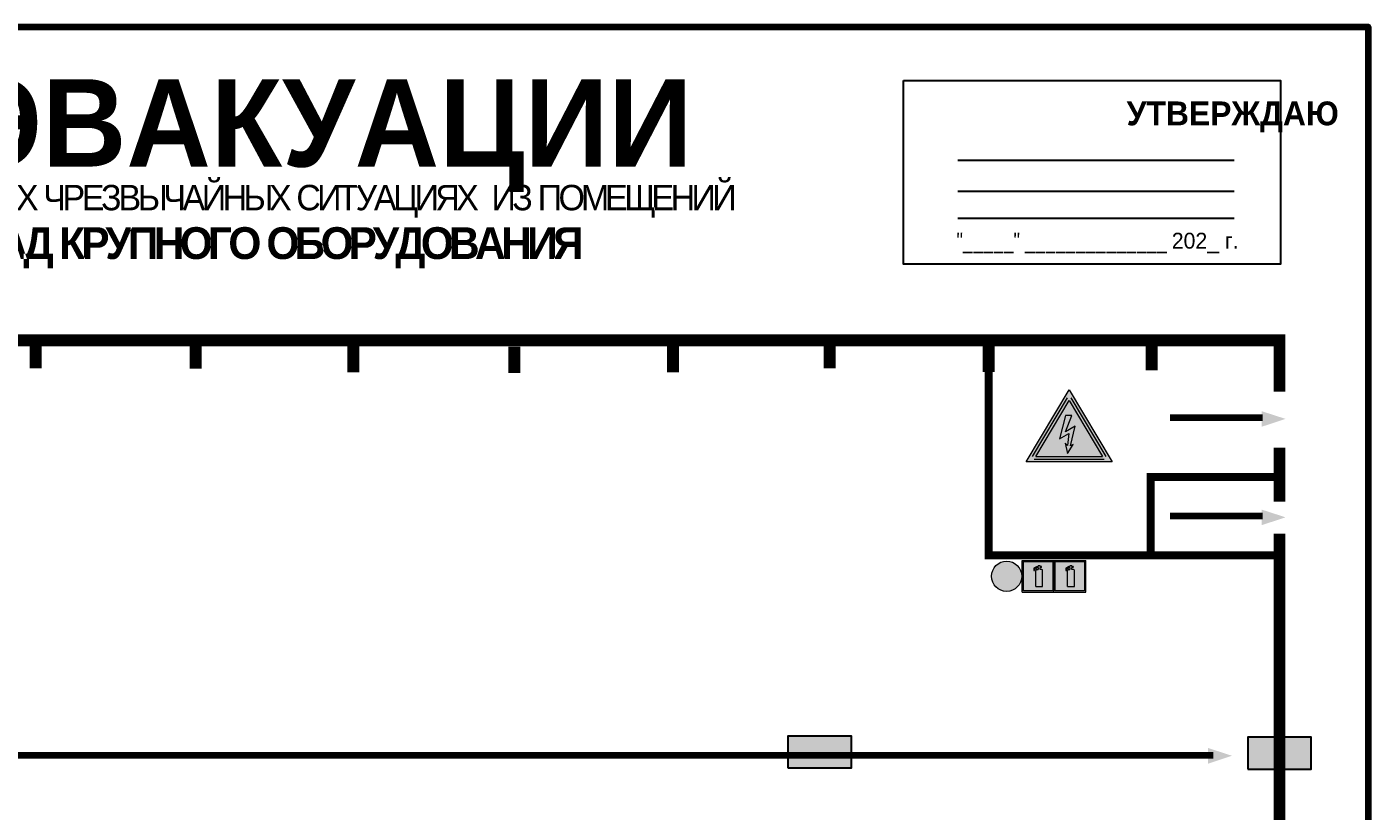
# Model space of a CAD drawing. Header units: millimetres. Extents: x 13810 to 67229, y 12374 to 21950.
# Drawn here: x 35170.6 to 35508.4, y 20075.5 to 20273 of the extents above; entities that cross this region are included whole.
import ezdxf

# ---------------------------------------------------------------- set-up
doc = ezdxf.new("R2010")
doc.units = ezdxf.units.MM
doc.layers.add('План_Штампы', color=7, linetype='Continuous')
doc.styles.add('обычный', font='arial.ttf')

# ---------------------------------------------------------------- blocks, each defined once
blk = doc.blocks.new('A$C3AD82952')
at = {"true_color": 0xf5f5ff}
h = blk.add_hatch(color=7, dxfattribs=at)
h.dxf.hatch_style = 1
h.paths.add_polyline_path([(8.21, 8.73, 0.414214), (7.89, 9.05), (7.22, 9.05), (7.22, 9.92), (7.59, 9.92, 1), (7.57, 10.36), (7.22, 10.36), (7.22, 10.6), (6.43, 10.6), (6.43, 10.36), (6.01, 10.36), (4.74, 9.59), (4.74, 8.69), (4.98, 8.73), (4.98, 9.26), (6.12, 9.91), (6.43, 9.91), (6.43, 9.05), (5.76, 9.05, 0.414214), (5.44, 8.73), (5.44, 2.2), (8.21, 2.2)], flags=0)
h.paths.add_polyline_path([(12.8, 12.8), (0, 12.8), (0, 0), (12.8, 0)])
h.paths.add_polyline_path([(0.51, 12.29), (12.29, 12.29), (12.29, 0.51), (0.51, 0.51)], flags=16)
h.paths.add_polyline_path([(4.74, 9.59), (6.01, 10.36), (6.43, 10.36), (6.43, 10.6), (7.22, 10.6), (7.22, 10.36), (7.59, 10.36, -0.94586), (7.59, 9.92), (7.22, 9.92), (7.22, 9.05), (7.89, 9.05, -0.414214), (8.21, 8.73), (8.21, 2.2), (5.44, 2.2), (5.44, 8.73, -0.414214), (5.76, 9.05), (6.43, 9.05), (6.43, 9.91), (6.12, 9.91), (4.98, 9.26), (4.98, 8.73), (4.74, 8.69)], flags=0)
h = blk.add_hatch(color=242)
h.dxf.hatch_style = 1
h.paths.add_polyline_path([(12.29, 12.29), (0.51, 12.29), (0.51, 0.51), (12.29, 0.51)])
h.paths.add_polyline_path([(4.74, 8.69), (4.74, 9.59), (6.01, 10.36), (6.43, 10.36), (6.43, 10.6), (7.22, 10.6), (7.22, 10.36), (7.59, 10.36, -0.94586), (7.59, 9.92), (7.22, 9.92), (7.22, 9.05), (7.89, 9.05, -0.414214), (8.21, 8.73), (8.21, 2.2), (5.44, 2.2), (5.44, 8.73, -0.414214), (5.76, 9.05), (6.43, 9.05), (6.43, 9.91), (6.12, 9.91), (4.98, 9.26), (4.98, 8.73)], flags=16)
h = blk.add_hatch(color=7, dxfattribs=at)
h.dxf.hatch_style = 1
h.paths.add_polyline_path([(8.21, 8.73, 0.414214), (7.89, 9.05), (7.22, 9.05), (7.22, 9.92), (7.59, 9.92, 1), (7.57, 10.36), (7.22, 10.36), (7.22, 10.6), (6.43, 10.6), (6.43, 10.36), (6.01, 10.36), (4.74, 9.59), (4.74, 8.69), (4.98, 8.73), (4.98, 9.26), (6.12, 9.91), (6.43, 9.91), (6.43, 9.05), (5.76, 9.05, 0.414214), (5.44, 8.73), (5.44, 2.2), (8.21, 2.2)])
at = {"color": 242, "lineweight": 5}
for p, q in [((0, 0), (0, 12.8)), ((0, 12.8), (12.8, 12.8)), ((12.8, 0), (12.8, 12.8)), ((6.01, 10.36), (4.74, 9.59)), ((4.74, 9.59), (4.74, 8.69)), ((4.74, 8.69), (4.98, 8.73)), ((4.98, 9.26), (6.12, 9.91)), ((4.98, 8.73), (4.98, 9.26)), ((5.44, 2.2), (5.44, 8.73)), ((5.76, 9.05), (6.43, 9.05)), ((6.01, 10.36), (6.43, 10.36)), ((6.12, 9.91), (6.43, 9.91)), ((7.22, 10.6), (6.43, 10.6)), ((6.43, 10.6), (6.43, 10.36)), ((6.43, 9.91), (6.43, 9.05)), ((7.22, 10.36), (7.22, 10.6)), ((7.59, 10.36), (7.22, 10.36)), ((7.22, 9.05), (7.22, 9.92)), ((7.59, 9.92), (7.22, 9.92)), ((7.89, 9.05), (7.22, 9.05)), ((8.21, 2.2), (8.21, 8.73)), ((0, 0), (12.8, 0)), ((5.44, 2.2), (8.21, 2.2))]:
    blk.add_line(p, q, dxfattribs=at)
blk.add_lwpolyline([(0.51, 12.29), (12.29, 12.29), (12.29, 0.51), (0.51, 0.51)], close=True, dxfattribs=at)
for centre, radius, start, end in [((5.76, 8.73), 0.32, 90, 180), ((7.58, 10.14), 0.223, 273.1875, 86.8125), ((7.89, 8.73), 0.32, 0, 90)]:
    blk.add_arc(centre, radius, start, end, dxfattribs=at)
blk = doc.blocks.new('A$C7B8C2D5B')
at = {"lineweight": 0}
h = blk.add_hatch(color=5, dxfattribs=at)
h.dxf.hatch_style = 1
h.paths.add_polyline_path([(1.4, -3.02, 1), (-2.11, -3.02, 1)])
at = {"color": 5, "lineweight": 0}
blk.add_circle((-0.36, -3.02), 1.75, dxfattribs=at)
blk = doc.blocks.new('A$C7B4425F7')
at = {"true_color": 0xffffff}
blk.add_hatch(color=7, dxfattribs=at).paths.add_polyline_path([(0, 0), (-16, 0), (-16, -8), (0, -8)])
h = blk.add_hatch(color=126)
h.paths.add_polyline_path([(-0.2, -0.2), (-15.8, -0.2), (-15.8, -7.8), (-0.2, -7.8)])
h.paths.add_polyline_path([(-11.76, -2.03), (-11.76, -3.66), (-11.17, -3.66, -0.568275), (-11.17, -6.18), (-12.58, -6.18), (-12.58, -2.03)], flags=16)
h.paths.add_polyline_path([(-13.33, -4.12, -0.495768), (-13.59, -6.18), (-15.03, -6.18), (-15.03, -2.03), (-13.59, -2.03, -0.487973)], flags=16)
h.paths.add_polyline_path([(-10.25, -2.03), (-9.48, -2.03), (-9.48, -6.18), (-10.25, -6.18)], flags=16)
h.paths.add_polyline_path([(-13.84, -3.69), (-14.24, -3.69), (-14.24, -3.03), (-13.9, -3.03, -0.692621)], flags=0)
h.paths.add_polyline_path([(-9.15, -2.03), (-8.4, -2.03), (-8.04, -3.07), (-7.68, -2.03), (-6.93, -2.03), (-7.64, -4.1), (-6.93, -6.18), (-7.68, -6.18), (-8.04, -5.14), (-8.4, -6.18), (-9.15, -6.18), (-8.44, -4.1)], flags=16)
h.paths.add_polyline_path([(-11.76, -4.46), (-11.42, -4.46, -0.692621), (-11.36, -5.12), (-11.76, -5.12)], flags=0)
h.paths.add_polyline_path([(-13.9, -5.2), (-14.24, -5.2), (-14.24, -4.55), (-13.84, -4.55, -0.708038)], flags=0)
edge = h.paths.add_edge_path(flags=16)
edge.add_ellipse((-5.51, -4.08), major_axis=(0, 2.05), ratio=0.586184, start_angle=0, end_angle=360)
edge = h.paths.add_edge_path(flags=0)
edge.add_ellipse((-5.51, -4.08), major_axis=(0, 1.14), ratio=0.454828, start_angle=0, end_angle=360)
h.paths.add_polyline_path([(-4.13, -4.96, 0.377264), (-3.48, -4.52, 0.0555), (-3.16, -2.03), (-1.66, -2.03), (-1.66, -4.96), (-0.96, -4.96), (-0.96, -7.01), (-1.75, -7.01), (-1.75, -6.18), (-3.3, -6.18), (-3.3, -7.02), (-4.13, -7.02)], flags=16)
h.paths.add_polyline_path([(-2.73, -2.91), (-2.28, -2.91), (-2.28, -4.96), (-3.05, -4.96, 0.079136)], flags=0)
at = {"color": 126}
blk.add_lwpolyline([(-16, -8), (0, -8), (0, 0), (-16, 0)], close=True, dxfattribs=at)
blk = doc.blocks.new('A$C32E8229D')
at = {"true_color": 0xffffff}
blk.add_hatch(color=7, dxfattribs=at).paths.add_polyline_path([(0, 0), (0, -8), (16, -8), (16, 0)])
h = blk.add_hatch(color=126)
h.paths.add_polyline_path([(0.2, -0.2), (15.8, -0.2), (15.8, -7.8), (0.2, -7.8)])
h.paths.add_polyline_path([(13.49, -2.05), (12.08, -2.05), (11.37, -2.63, 0.162397), (11.29, -2.84), (11.29, -3.63), (10.35, -3.63), (10.35, -4.05), (11.68, -4.05), (11.68, -3.48), (12.26, -4.28), (11.29, -5.1), (11.29, -6.78), (11.85, -6.78), (11.85, -5.44), (12.8, -4.64), (12.8, -5.94), (14.46, -5.94), (14.46, -5.39), (13.45, -5.39), (13.45, -3.97), (12.46, -2.59), (13.15, -2.59), (13.69, -3.34), (14.18, -3)], flags=16)
h.paths.add_polyline_path([(10.74, -1.82, 1), (11.8, -1.82, 1)], flags=16)
h.paths.add_polyline_path([(9.39, -3.59), (5.99, -3.59), (6.56, -3.03), (5.91, -3.03), (5.1, -3.83), (5.91, -4.64), (6.56, -4.64), (5.99, -4.09), (9.39, -4.09)], flags=16)
h.paths.add_polyline_path([(4.29, -1.08), (1.72, -1.08), (1.72, -6.6), (4.29, -6.6)], flags=16)
at = {"color": 126}
blk.add_lwpolyline([(16, -8), (0, -8), (0, 0), (16, 0)], close=True, dxfattribs=at)
blk = doc.blocks.new('A$C3E6D3DDE')
at = {"lineweight": 5}
h = blk.add_hatch(color=40, dxfattribs=at)
h.paths.add_polyline_path([(24.1, 1.45), (16.46, -11.35), (31.74, -11.35)])
h.paths.add_polyline_path([(24.09, -0.46), (30.03, -10.41), (18.14, -10.41)], flags=16)
h.paths.add_polyline_path([(24.54, -3.08), (23.41, -6.02), (25.13, -5.01), (24.33, -8.5), (24.82, -8.27), (23.79, -9.86), (23.4, -8.04), (23.8, -8.43), (24.04, -6.29), (22.39, -7.25), (23.44, -3.08)], flags=0)
h = blk.add_hatch(color=256, dxfattribs=at)
h.paths.add_polyline_path([(24.37, 0.03, 0.567511), (23.82, 0.03), (17.59, -10.4, 0.582454), (17.86, -10.88), (30.32, -10.88, 0.582149), (30.6, -10.4)])
h.paths.add_polyline_path([(24.09, -0.46), (18.14, -10.41), (30.03, -10.41)], flags=16)
h.paths.add_polyline_path([(24.54, -3.08), (23.41, -6.02), (25.13, -5.01), (24.33, -8.5), (24.82, -8.27), (23.79, -9.86), (23.4, -8.04), (23.8, -8.43), (24.04, -6.29), (22.39, -7.25), (23.44, -3.08)], flags=0)
h = blk.add_hatch(color=40, dxfattribs=at)
h.paths.add_polyline_path([(24.09, -0.46), (18.14, -10.41), (30.03, -10.41)])
h.paths.add_polyline_path([(24.82, -8.27), (23.79, -9.86), (23.4, -8.04), (23.8, -8.43), (24.04, -6.29), (22.39, -7.25), (23.44, -3.08), (24.54, -3.08), (23.41, -6.02), (25.13, -5.01), (24.33, -8.5)], flags=16)
at = {"color": 40, "lineweight": 5}
for p, q in [((16.46, -11.35), (24.1, 1.45)), ((24.1, 1.45), (31.74, -11.35))]:
    blk.add_line(p, q, dxfattribs=at)
at = {"lineweight": 5}
for p, q in [((17.59, -10.4), (23.82, 0.03)), ((24.37, 0.03), (30.6, -10.4)), ((18.14, -10.41), (24.09, -0.46)), ((24.09, -0.46), (30.03, -10.41)), ((23.44, -3.08), (22.39, -7.25)), ((23.41, -6.02), (24.54, -3.08)), ((24.54, -3.08), (23.44, -3.08)), ((22.39, -7.25), (24.04, -6.29)), ((25.13, -5.01), (23.41, -6.02)), ((24.04, -6.29), (23.8, -8.43)), ((24.33, -8.5), (25.13, -5.01)), ((23.8, -8.43), (23.4, -8.04)), ((23.4, -8.04), (23.79, -9.86)), ((23.79, -9.86), (24.82, -8.27)), ((24.82, -8.27), (24.33, -8.5)), ((17.86, -10.88), (30.32, -10.88)), ((18.14, -10.41), (30.03, -10.41))]:
    blk.add_line(p, q, dxfattribs=at)
at = {"color": 50, "lineweight": 5}
blk.add_line((31.74, -11.35), (16.46, -11.35), dxfattribs=at)

msp = doc.modelspace()

# ---------------------------------------------------------------- linework, layer by layer
at = {"color": 2, "lineweight": 100}
msp.add_lwpolyline([(34908.39, 20273), (35508.39, 20273), (35508.39, 19878), (34908.39, 19878)], close=True, dxfattribs=at)
msp.add_lwpolyline([(35391.33, 20259.45), (35486.33, 20259.45), (35486.33, 20213.25), (35391.33, 20213.25)], close=True)
for points in [[(35405.08, 20239.41), (35474.61, 20239.41)], [(35405.08, 20231.65), (35474.61, 20231.65)], [(35405.08, 20224.86), (35474.61, 20224.86)]]:
    msp.add_lwpolyline(points)
at = {"lineweight": 0}
for points, const_width in [([(35486.06, 20181.15), (35486.06, 20194.06), (35010.81, 20194.06), (35010.81, 20161.17)], 3), ([(35172.83, 20187), (35172.83, 20193.62)], 3), ([(35213.08, 20186.91), (35213.08, 20193.53)], 3), ([(35252.8, 20186), (35252.8, 20192.61)], 3), ([(35333.34, 20186), (35333.34, 20192.61)], 3), ([(35372.74, 20186.97), (35372.74, 20193.59)], 3), ([(35412.84, 20186.06), (35412.84, 20192.67)], 3), ([(35453.83, 20186.53), (35453.83, 20193.14)], 3), ([(35293.35, 20185.86), (35293.35, 20192.47)], 3), ([(35486.06, 20153.4), (35486.06, 20167.02)], 3), ([(35485.41, 20159.65), (35453.62, 20159.65), (35453.62, 20140.19)], 2), ([(35010.81, 20125.69), (35010.81, 19993.48), (35486.06, 19993.48), (35486.06, 20145.37)], 3)]:
    msp.add_lwpolyline(points, dxfattribs=dict(at, const_width=const_width))
at = {"lineweight": 100, "const_width": 2}
msp.add_lwpolyline([(35412.84, 20186.06), (35412.84, 20139.93), (35485.58, 20139.93)], dxfattribs=at)
at = {"color": 126, "lineweight": 100, "true_color": 0x008754}
for points in [[(35054.77, 20175.83), (35054.77, 20089.62), (35469.31, 20089.62)], [(35481.81, 20174.54), (35458.5, 20174.54)], [(35481.81, 20149.76), (35458.5, 20149.76)]]:
    msp.add_lwpolyline(points, dxfattribs=at)
at = {"layer": 'План_Штампы', "color": 126, "true_color": 0x008754}
for points in [[(35481.55, 20172.29), (35481.56, 20176.22), (35487.59, 20174.27)], [(35481.55, 20147.51), (35481.56, 20151.44), (35487.59, 20149.49)], [(35468.06, 20087.46), (35468.07, 20091.4), (35474.1, 20089.45)]]:
    msp.add_solid(points, dxfattribs=at)

# ---------------------------------------------------------------- block references
for name, p, xscale, yscale, zscale in [('A$C3E6D3DDE', (35398.98, 20179.53), 1.415805627002555, 1.415805627002555, 1.415805627002555), ('A$C3AD82952', (35421.26, 20130.66), 0.625, 0.625, 0.625), ('A$C3AD82952', (35429.26, 20130.66), 0.625, 0.625, 0.625)]:
    msp.add_blockref(name, p, dxfattribs=dict(xscale=xscale, yscale=yscale, zscale=zscale))
at = {"xscale": 2.177419353276491, "yscale": 2.177419353276491, "zscale": 2.177419353276491, "rotation": 180}
msp.add_blockref('A$C7B8C2D5B', (35416.55, 20128.07), dxfattribs=at)
at = {"layer": 'План_Штампы', "color": 126, "true_color": 0x008754, "xscale": -1}
msp.add_blockref('A$C32E8229D', (35378.25, 20094.38), dxfattribs=at)
at = {"layer": 'План_Штампы'}
msp.add_blockref('A$C7B4425F7', (35494.07, 20094.1), dxfattribs=at)

# ---------------------------------------------------------------- texts
at = {"lineweight": 0, "style": 'обычный'}
for s, insert, char_height, width, attachment_point in [('{\\fProxima Nova Rg|b1|i0|c204|p2;ПЛАН ЭВАКУАЦИИ}', (35061.03, 20259.81), 22, 493.8901, 1), ('\\pi-18,l18,t18;{\\fProxima Nova Rg|b1|i0|c204|p2;УТВЕРЖДАЮ\\H1.1997x; }', (35474.27, 20250.33), 6, 126.6484, 5), ('{\\fArial Narrow|b0|i0|c204|p34;"_____" ______________ \\fProxima Nova Rg|b0|i0|c204|p2;202_ г. }', (35440.23, 20218.57), 4, 78.6503, 5)]:
    msp.add_mtext(s, dxfattribs=dict(at, insert=insert, char_height=char_height, width=width, attachment_point=attachment_point))
at = {"color": 0, "lineweight": 0, "insert": (35210.96, 20233.38), "char_height": 8, "width": 449.2158, "attachment_point": 5, "style": 'обычный'}
msp.add_mtext('{\\fArial Black|b1|i0|c204|p34;\\H2x;\\T0.85;  \\fArial Narrow|b0|i0|c204|p34;\\H0.8x;\\W0.9;\\P\\fProxima Nova Rg|b0|i0|c204|p2;\\H0.5x;\\W1;\\C256;ПРИ ПОЖАРЕ  ИЛИ ДРУГИХ ЧРЕЗВЫЧАЙНЫХ СИТУАЦИЯХ  ИЗ ПОМЕЩЕНИЙ \\fProxima Nova Rg|b1|i0|c204|p2;\\H1.25x;\\PЦМТО: \\fProxima Nova Rg|b1|i0|c0|p2;C\\fProxima Nova Rg|b1|i0|c204|p2;КЛАД КРУПНОГО ОБОРУДОВАНИЯ}', dxfattribs=at)

doc.saveas('drawing.dxf')
